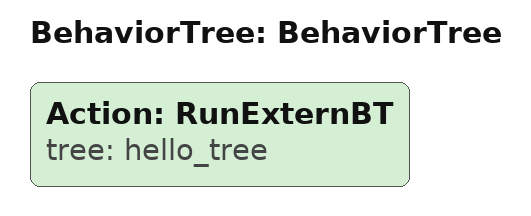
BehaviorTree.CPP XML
<?xml version="1.0"?>
<root main_tree_to_execute="BehaviorTree">
    <BehaviorTree ID="BehaviorTree">
        <Action ID="RunExternBT" tree="hello_tree"/>
    </BehaviorTree>
</root>
